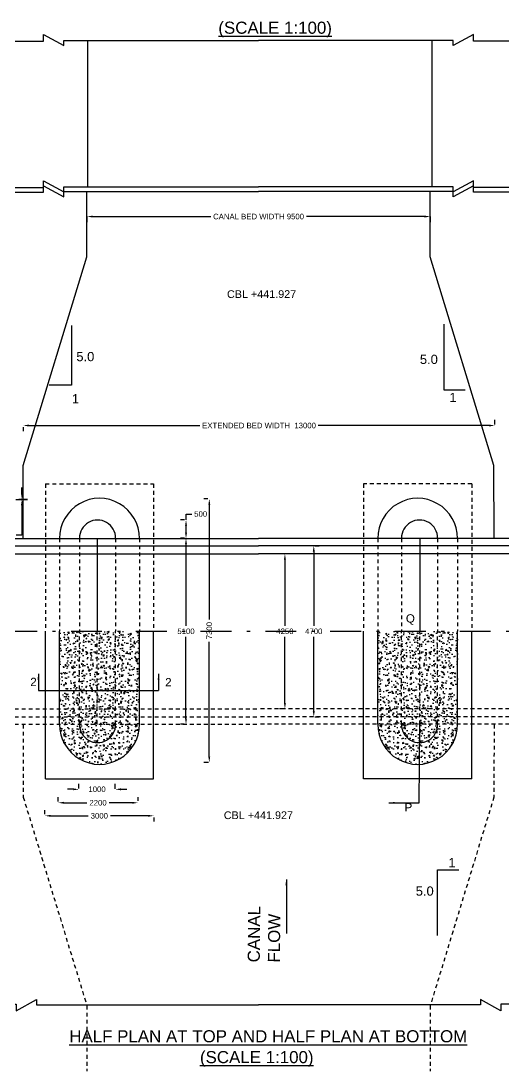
# Model space of a CAD drawing. Header units: metres. Extents: x 323 to 450, y 282 to 479.
# Drawn here: x 352.92 to 368.54, y 307.61 to 341.64 of the extents above; entities that cross this region are included whole.
import ezdxf

# ---------------------------------------------------------------- set-up
doc = ezdxf.new("R2010")
doc.units = ezdxf.units.M
doc.header["$MEASUREMENT"] = 0
doc.linetypes.add('DASHDOT', pattern=[1, 0.5, -0.25, 0, -0.25])
doc.linetypes.add('HIDDEN', pattern=[9.525, 6.35, -3.175])
for name, color, linetype in [('DIMENSION', 255, 'Continuous'), ('DRAWING', 7, 'Continuous'), ('HATCH', 7, 'Continuous'), ('TEXT', 255, 'Continuous')]:
    doc.layers.add(name, color=color, linetype=linetype)
doc.styles.get("Standard").update_dxf_attribs({"font": 'arial.ttf'})
doc.dimstyles.get("Standard").update_dxf_attribs({"dimtxt": 0.18, "dimasz": 0.1875, "dimexe": 0.18, "dimexo": 0.0625, "dimgap": 0.09, "dimtad": 0, "dimtih": 1, "dimtoh": 1, "dimdec": 4, "dimzin": 0, "dimdsep": 46, "dimtxsty": 'Standard', "dimcen": 0.09, "dimadec": 0, "dimazin": 0, "dimtfac": 1, "dimtdec": 4, "dimtofl": 0, "dimtmove": 0, "dimatfit": 3, "dimfxl": 1, "dimtolj": 1, "dimtzin": 0, "dimarcsym": 0})

# ---------------------------------------------------------------- blocks, each defined once
blk = doc.blocks.new('*D136')
at = {"layer": 'Defpoints', "color": 0, "ltscale": 0.02, "transparency": 16777216}
for p in [(355.054, 335.372), (366.184, 335.372), (366.184, 335.303)]:
    blk.add_point(p, dxfattribs=at)
at = {"layer": 'DIMENSION', "color": 0, "lineweight": -2, "ltscale": 0.02, "transparency": 16777216}
for p, q in [((355.054, 335.31), (355.054, 335.123)), ((355.242, 335.303), (359.067, 335.303)), ((365.996, 335.303), (362.171, 335.303)), ((366.184, 335.31), (366.184, 335.123))]:
    blk.add_line(p, q, dxfattribs=at)
at = {"layer": 'DIMENSION', "color": 0, "ltscale": 0.02, "transparency": 16777216}
for points in [[(355.242, 335.334), (355.242, 335.272), (355.054, 335.303)], [(365.996, 335.334), (365.996, 335.272), (366.184, 335.303)]]:
    blk.add_solid(points, dxfattribs=at)
at = {"layer": 'DIMENSION', "color": 0, "ltscale": 0.02, "transparency": 16777216, "insert": (360.619, 335.303), "char_height": 0.18, "attachment_point": 5}
blk.add_mtext('\\A1;CANAL BED WIDTH 9500', dxfattribs=at)
blk = doc.blocks.new('*D149')
at = {"layer": 'Defpoints', "color": 0, "ltscale": 0.02, "transparency": 16777216}
for p in [(352.683, 326.134), (352.791, 326.142), (352.948, 326.142)]:
    blk.add_point(p, dxfattribs=at)
at = {"layer": 'DIMENSION', "color": 0, "lineweight": -2, "ltscale": 0.02, "transparency": 16777216}
for p, q in [((352.948, 326.33), (352.948, 326.517)), ((352.746, 326.134), (353.128, 326.134)), ((352.853, 326.142), (353.128, 326.142)), ((352.948, 325.946), (352.948, 324.981)), ((352.948, 324.981), (352.761, 324.981))]:
    blk.add_line(p, q, dxfattribs=at)
at = {"layer": 'DIMENSION', "color": 0, "ltscale": 0.02, "transparency": 16777216}
for points in [[(352.917, 326.33), (352.98, 326.33), (352.948, 326.142)], [(352.917, 325.946), (352.98, 325.946), (352.948, 326.134)]]:
    blk.add_solid(points, dxfattribs=at)
at = {"layer": 'DIMENSION', "color": 0, "ltscale": 0.02, "transparency": 16777216, "insert": (352.411, 324.981), "char_height": 0.18, "attachment_point": 5}
blk.add_mtext('\\A1;1100', dxfattribs=at)
blk = doc.blocks.new('*D151')
at = {"layer": 'Defpoints', "color": 0, "ltscale": 0.02, "transparency": 16777216}
for p in [(354.798, 316.701), (355.97, 316.739), (355.97, 316.695)]:
    blk.add_point(p, dxfattribs=at)
at = {"layer": 'DIMENSION', "color": 0, "lineweight": -2, "ltscale": 0.02, "transparency": 16777216}
for p, q in [((354.798, 316.764), (354.798, 316.919)), ((355.97, 316.758), (355.97, 316.919)), ((354.611, 316.739), (354.423, 316.739)), ((356.157, 316.739), (356.345, 316.739))]:
    blk.add_line(p, q, dxfattribs=at)
at = {"layer": 'DIMENSION', "color": 0, "ltscale": 0.02, "transparency": 16777216}
for points in [[(354.611, 316.77), (354.611, 316.707), (354.798, 316.739)], [(356.157, 316.77), (356.157, 316.707), (355.97, 316.739)]]:
    blk.add_solid(points, dxfattribs=at)
at = {"layer": 'DIMENSION', "color": 0, "ltscale": 0.02, "transparency": 16777216, "insert": (355.384, 316.739), "char_height": 0.18, "attachment_point": 5}
blk.add_mtext('\\A1;1000', dxfattribs=at)
blk = doc.blocks.new('*D152')
at = {"layer": 'Defpoints', "color": 0, "ltscale": 0.02, "transparency": 16777216}
for p in [(354.119, 316.284), (356.711, 316.303), (356.711, 316.303)]:
    blk.add_point(p, dxfattribs=at)
at = {"layer": 'DIMENSION', "color": 0, "lineweight": -2, "ltscale": 0.02, "transparency": 16777216}
for p, q in [((354.119, 316.347), (354.119, 316.483)), ((354.307, 316.303), (355.055, 316.303)), ((356.524, 316.303), (355.775, 316.303)), ((356.711, 316.366), (356.711, 316.483))]:
    blk.add_line(p, q, dxfattribs=at)
at = {"layer": 'DIMENSION', "color": 0, "ltscale": 0.02, "transparency": 16777216}
for points in [[(354.307, 316.334), (354.307, 316.272), (354.119, 316.303)], [(356.524, 316.334), (356.524, 316.272), (356.711, 316.303)]]:
    blk.add_solid(points, dxfattribs=at)
at = {"layer": 'DIMENSION', "color": 0, "ltscale": 0.02, "transparency": 16777216, "insert": (355.415, 316.303), "char_height": 0.18, "attachment_point": 5}
blk.add_mtext('\\A1;2200', dxfattribs=at)
blk = doc.blocks.new('*D153')
at = {"layer": 'Defpoints', "color": 0, "ltscale": 0.02, "transparency": 16777216}
for p in [(353.69, 315.874), (357.222, 315.886), (357.222, 315.88)]:
    blk.add_point(p, dxfattribs=at)
at = {"layer": 'DIMENSION', "color": 0, "lineweight": -2, "ltscale": 0.02, "transparency": 16777216}
for p, q in [((353.69, 315.936), (353.69, 316.06)), ((353.877, 315.88), (355.097, 315.88)), ((357.034, 315.88), (355.814, 315.88)), ((357.222, 315.824), (357.222, 315.7))]:
    blk.add_line(p, q, dxfattribs=at)
at = {"layer": 'DIMENSION', "color": 0, "ltscale": 0.02, "transparency": 16777216}
for points in [[(353.877, 315.911), (353.877, 315.849), (353.69, 315.88)], [(357.034, 315.911), (357.034, 315.849), (357.222, 315.88)]]:
    blk.add_solid(points, dxfattribs=at)
at = {"layer": 'DIMENSION', "color": 0, "ltscale": 0.02, "transparency": 16777216, "insert": (355.456, 315.88), "char_height": 0.18, "attachment_point": 5}
blk.add_mtext('\\A1;3000', dxfattribs=at)
blk = doc.blocks.new('*D154')
at = {"layer": 'Defpoints', "color": 0, "ltscale": 0.02, "transparency": 16777216}
for p in [(358.267, 325.474), (358.284, 325.474), (358.3, 324.869)]:
    blk.add_point(p, dxfattribs=at)
at = {"layer": 'DIMENSION', "color": 0, "lineweight": -2, "ltscale": 0.02, "transparency": 16777216}
for p, q in [((358.221, 325.474), (358.087, 325.474)), ((358.267, 325.474), (358.267, 325.662)), ((358.267, 325.662), (358.455, 325.662)), ((358.267, 325.056), (358.267, 325.287)), ((358.238, 324.869), (358.087, 324.869))]:
    blk.add_line(p, q, dxfattribs=at)
at = {"layer": 'DIMENSION', "color": 0, "ltscale": 0.02, "transparency": 16777216}
for points in [[(358.236, 325.287), (358.298, 325.287), (358.267, 325.474)], [(358.236, 325.056), (358.298, 325.056), (358.267, 324.869)]]:
    blk.add_solid(points, dxfattribs=at)
at = {"layer": 'DIMENSION', "color": 0, "ltscale": 0.02, "transparency": 16777216, "insert": (358.743, 325.662), "char_height": 0.18, "attachment_point": 5}
blk.add_mtext('\\A1;500', dxfattribs=at)
blk = doc.blocks.new('*D155')
at = {"layer": 'Defpoints', "color": 0, "ltscale": 0.02, "transparency": 16777216}
for p in [(359.037, 326.152), (359.022, 317.612), (359.054, 317.612)]:
    blk.add_point(p, dxfattribs=at)
at = {"layer": 'DIMENSION', "color": 0, "lineweight": -2, "ltscale": 0.02, "transparency": 16777216}
for p, q in [((358.974, 326.152), (358.842, 326.152)), ((359.022, 325.965), (359.022, 322.24)), ((359.022, 317.8), (359.022, 321.524)), ((358.992, 317.612), (358.842, 317.612))]:
    blk.add_line(p, q, dxfattribs=at)
at = {"layer": 'DIMENSION', "color": 0, "ltscale": 0.02, "transparency": 16777216}
for points in [[(358.99, 325.965), (359.053, 325.965), (359.022, 326.152)], [(358.99, 317.8), (359.053, 317.8), (359.022, 317.612)]]:
    blk.add_solid(points, dxfattribs=at)
at = {"layer": 'DIMENSION', "color": 0, "ltscale": 0.02, "transparency": 16777216, "insert": (359.022, 321.882), "char_height": 0.18, "attachment_point": 5, "rotation": 90}
blk.add_mtext('\\A1;7300', dxfattribs=at)
blk = doc.blocks.new('*D156')
at = {"layer": 'Defpoints', "color": 0, "ltscale": 0.02, "transparency": 16777216}
for p in [(361.496, 324.367), (361.473, 319.352), (361.496, 319.352)]:
    blk.add_point(p, dxfattribs=at)
at = {"layer": 'DIMENSION', "color": 0, "lineweight": -2, "ltscale": 0.02, "transparency": 16777216}
for p, q in [((361.434, 324.367), (361.293, 324.367)), ((361.473, 324.179), (361.473, 322.041)), ((361.473, 319.539), (361.473, 321.677)), ((361.434, 319.352), (361.293, 319.352))]:
    blk.add_line(p, q, dxfattribs=at)
at = {"layer": 'DIMENSION', "color": 0, "ltscale": 0.02, "transparency": 16777216}
for points in [[(361.442, 324.179), (361.505, 324.179), (361.473, 324.367)], [(361.442, 319.539), (361.505, 319.539), (361.473, 319.352)]]:
    blk.add_solid(points, dxfattribs=at)
at = {"layer": 'DIMENSION', "color": 0, "ltscale": 0.02, "transparency": 16777216, "insert": (361.473, 321.859), "char_height": 0.18, "attachment_point": 5}
blk.add_mtext('\\A1;4250', dxfattribs=at)
blk = doc.blocks.new('*D157')
at = {"layer": 'Defpoints', "color": 0, "ltscale": 0.02, "transparency": 16777216}
for p in [(362.381, 324.633), (362.408, 324.633), (362.381, 319.085)]:
    blk.add_point(p, dxfattribs=at)
at = {"layer": 'DIMENSION', "color": 0, "lineweight": -2, "ltscale": 0.02, "transparency": 16777216}
for p, q in [((362.408, 324.446), (362.408, 322.041)), ((362.444, 324.633), (362.588, 324.633)), ((362.408, 319.273), (362.408, 321.677)), ((362.444, 319.085), (362.588, 319.085))]:
    blk.add_line(p, q, dxfattribs=at)
at = {"layer": 'DIMENSION', "color": 0, "ltscale": 0.02, "transparency": 16777216}
for points in [[(362.377, 324.446), (362.44, 324.446), (362.408, 324.633)], [(362.377, 319.273), (362.44, 319.273), (362.408, 319.085)]]:
    blk.add_solid(points, dxfattribs=at)
at = {"layer": 'DIMENSION', "color": 0, "ltscale": 0.02, "transparency": 16777216, "insert": (362.408, 321.859), "char_height": 0.18, "attachment_point": 5}
blk.add_mtext('\\A1;4700', dxfattribs=at)
blk = doc.blocks.new('*D158')
at = {"layer": 'Defpoints', "color": 0, "ltscale": 0.02, "transparency": 16777216}
for p in [(352.991, 328.543), (368.278, 328.529), (368.278, 328.504)]:
    blk.add_point(p, dxfattribs=at)
at = {"layer": 'DIMENSION', "color": 0, "lineweight": -2, "ltscale": 0.02, "transparency": 16777216}
for p, q in [((352.991, 328.481), (352.991, 328.349)), ((353.178, 328.529), (358.716, 328.529)), ((368.091, 328.529), (362.553, 328.529)), ((368.278, 328.567), (368.278, 328.709))]:
    blk.add_line(p, q, dxfattribs=at)
at = {"layer": 'DIMENSION', "color": 0, "ltscale": 0.02, "transparency": 16777216}
for points in [[(353.178, 328.561), (353.178, 328.498), (352.991, 328.529)], [(368.091, 328.561), (368.091, 328.498), (368.278, 328.529)]]:
    blk.add_solid(points, dxfattribs=at)
at = {"layer": 'DIMENSION', "color": 0, "ltscale": 0.02, "transparency": 16777216, "insert": (360.634, 328.529), "char_height": 0.18, "attachment_point": 5}
blk.add_mtext('\\A1;EXTENDED BED WIDTH  13000', dxfattribs=at)
blk = doc.blocks.new('*D170')
at = {"layer": 'Defpoints', "color": 0, "ltscale": 0.02, "transparency": 16777216}
for p in [(358.266, 324.874), (358.266, 318.845), (358.266, 318.845)]:
    blk.add_point(p, dxfattribs=at)
at = {"layer": 'DIMENSION', "color": 0, "lineweight": -2, "ltscale": 0.02, "transparency": 16777216}
for p, q in [((358.204, 324.874), (358.086, 324.874)), ((358.266, 324.686), (358.266, 322.041)), ((358.266, 319.033), (358.266, 321.677)), ((358.204, 318.845), (358.086, 318.845))]:
    blk.add_line(p, q, dxfattribs=at)
at = {"layer": 'DIMENSION', "color": 0, "ltscale": 0.02, "transparency": 16777216}
for points in [[(358.235, 324.686), (358.298, 324.686), (358.266, 324.874)], [(358.235, 319.033), (358.298, 319.033), (358.266, 318.845)]]:
    blk.add_solid(points, dxfattribs=at)
at = {"layer": 'DIMENSION', "color": 0, "ltscale": 0.02, "transparency": 16777216, "insert": (358.266, 321.859), "char_height": 0.18, "attachment_point": 5}
blk.add_mtext('\\A1;5100', dxfattribs=at)

msp = doc.modelspace()

# ---------------------------------------------------------------- hatches: boundary and pattern name
at = {"layer": 'HATCH', "ltscale": 0.02}
h = msp.add_hatch(dxfattribs=at)
h.set_pattern_fill('AR-CONC', color=256, scale=0.05, style=0)
h.set_pattern_definition([(50, (-224.50044, 14.78083), (0.35863009, -0.03137607), [0.0375, -0.4125]), (355, (-224.50044, 14.78083), (-0.06937567, 0.37609607), [0.03, -0.33]), (100.4514, (-224.47055, 14.77822), (0.2892547, 0.34471977), [0.0318701, -0.35057106]), (46.1842, (-224.50044, 14.88083), (0.53362052, -0.0827595), [0.05625, -0.61875]), (96.6356, (-224.45597, 14.87394), (0.46733135, 0.48705894), [0.04780514, -0.5258565]), (351.1842, (-224.50044, 14.88083), (0.46733097, 0.4870593), [0.045, -0.495]), (21, (-224.45044, 14.85583), (0.29845353, -0.20130945), [0.0375, -0.4125]), (326, (-224.45044, 14.85583), (0.12165767, 0.36257502), [0.03, -0.33]), (71.4514, (-224.42557, 14.83906), (0.42011131, 0.16126525), [0.0318701, -0.35057106]), (37.5, (-224.50044, 14.78083), (0.006079928, 0.166446927), [0, -0.326, 0, -0.335, 0, -0.33125]), (7.5, (-224.50044, 14.78083), (0.13153477, 0.197205856), [0, -0.191, 0, -0.3185, 0, -0.12625]), (327.5, (-224.61194, 14.78083), (0.266911218, -0.011277436), [0, -0.125, 0, -0.39, 0, -0.5175]), (317.5, (-224.66194, 14.78083), (0.291593085, 0.05005249), [0, -0.1625, 0, -0.259, 0, -0.3675])])
h.paths.add_polyline_path([(354.81457, 321.85932), (354.16795, 321.85932), (354.16795, 319.35173), (354.81457, 319.35173)])
h.paths.add_polyline_path([(354.81457, 319.35173), (355.39229, 319.35173), (355.39229, 321.85932), (354.81457, 321.85932)])
h.paths.add_polyline_path([(355.98517, 321.85932), (355.39229, 321.85932), (355.39229, 319.35173), (355.98517, 319.35173)])
h.paths.add_polyline_path([(355.98517, 319.35173), (356.75561, 319.35173), (356.75561, 321.85932), (355.98517, 321.85932)])
h.paths.add_polyline_path([(355.98517, 319.35173), (355.98517, 319.0853), (356.75561, 319.0853), (356.75561, 319.35173)])
h.paths.add_polyline_path([(355.98517, 319.0853), (355.98517, 318.84509), (356.75561, 318.84509), (356.75561, 319.0853)])
h.paths.add_polyline_path([(355.98517, 319.0853), (355.98517, 319.35173), (355.39229, 319.35173), (355.39229, 319.0853)])
h.paths.add_polyline_path([(355.39229, 319.0853), (355.39229, 318.84509), (355.98517, 318.84509), (355.98517, 319.0853)])
h.paths.add_polyline_path([(354.81457, 319.35173), (354.81457, 319.0853), (355.39229, 319.0853), (355.39229, 319.35173)])
h.paths.add_polyline_path([(355.39229, 318.84509), (355.39229, 319.0853), (354.81457, 319.0853), (354.81457, 318.84509)])
h.paths.add_polyline_path([(354.81457, 319.0853), (354.81457, 319.35173), (354.16795, 319.35173), (354.16795, 319.0853)])
h.paths.add_polyline_path([(354.16795, 319.0853), (354.16795, 318.84509), (354.81457, 318.84509), (354.81457, 319.0853)])
h.paths.add_polyline_path([(356.75561, 318.84509), (355.98517, 318.84509, -1.01373809), (354.81457, 318.84509), (354.16795, 318.84509, 1.00229165)])
h.paths.add_polyline_path([(354.81457, 318.84509, 1.01373809), (355.98517, 318.84509)], flags=17)
h = msp.add_hatch(dxfattribs=at)
h.set_pattern_fill('AR-CONC', color=256, scale=0.05, style=0)
h.set_pattern_definition([(130, (945.73833, 14.78083), (-0.35863009, -0.03137607), [0.0375, -0.4125]), (185, (945.73833, 14.78083), (0.06937567, 0.37609607), [0.03, -0.33]), (79.5486, (945.70844, 14.77822), (-0.2892547, 0.34471977), [0.0318701, -0.35057106]), (133.8158, (945.73833, 14.88083), (-0.53362052, -0.0827595), [0.05625, -0.61875]), (83.3644, (945.69386, 14.87394), (-0.46733135, 0.48705894), [0.04780514, -0.5258565]), (188.8158, (945.73833, 14.88083), (-0.46733097, 0.4870593), [0.045, -0.495]), (159, (945.68833, 14.85583), (-0.29845353, -0.20130945), [0.0375, -0.4125]), (214, (945.68833, 14.85583), (-0.12165767, 0.36257502), [0.03, -0.33]), (108.5486, (945.66346, 14.83906), (-0.42011131, 0.16126525), [0.0318701, -0.35057106]), (142.5, (945.73833, 14.78083), (-0.006079928, 0.166446927), [0, -0.326, 0, -0.335, 0, -0.33125]), (172.5, (945.73833, 14.78083), (-0.13153477, 0.197205856), [0, -0.191, 0, -0.3185, 0, -0.12625]), (212.5, (945.84983, 14.78083), (-0.266911218, -0.011277436), [0, -0.125, 0, -0.39, 0, -0.5175]), (222.5, (945.89983, 14.78083), (-0.291593085, 0.05005249), [0, -0.1625, 0, -0.259, 0, -0.3675])])
h.paths.add_polyline_path([(366.42332, 321.85932), (367.06994, 321.85932), (367.06994, 319.35173), (366.42332, 319.35173)])
h.paths.add_polyline_path([(365.8456, 321.85932), (366.42332, 321.85932), (366.42332, 319.35173), (365.8456, 319.35173)])
h.paths.add_polyline_path([(365.25272, 321.85932), (365.8456, 321.85932), (365.8456, 319.35173), (365.25272, 319.35173)])
h.paths.add_polyline_path([(364.48228, 321.85932), (365.25272, 321.85932), (365.25272, 319.35173), (364.48228, 319.35173)])
h.paths.add_polyline_path([(364.48228, 319.35173), (365.25272, 319.35173), (365.25272, 319.0853), (364.48228, 319.0853)])
h.paths.add_polyline_path([(364.48228, 319.0853), (365.25272, 319.0853), (365.25272, 318.84509), (364.48228, 318.84509)])
h.paths.add_polyline_path([(365.25272, 319.35173), (365.8456, 319.35173), (365.8456, 319.0853), (365.25272, 319.0853)])
h.paths.add_polyline_path([(365.25272, 319.0853), (365.8456, 319.0853), (365.8456, 318.84509), (365.25272, 318.84509)])
h.paths.add_polyline_path([(365.8456, 319.35173), (366.42332, 319.35173), (366.42332, 319.0853), (365.8456, 319.0853)])
h.paths.add_polyline_path([(365.8456, 319.0853), (366.42332, 319.0853), (366.42332, 318.84509), (365.8456, 318.84509)])
h.paths.add_polyline_path([(366.42332, 319.35173), (367.06994, 319.35173), (367.06994, 319.0853), (366.42332, 319.0853)])
h.paths.add_polyline_path([(366.42332, 319.0853), (367.06994, 319.0853), (367.06994, 318.84509), (366.42332, 318.84509)])
h.paths.add_polyline_path([(366.42332, 318.84509), (367.06994, 318.84509, -1.00229165), (364.48228, 318.84509), (365.25272, 318.84509, 1.01373809)])
h.paths.add_polyline_path([(365.25272, 318.84509), (366.42332, 318.84509, -1.01373809)], flags=17)

# ---------------------------------------------------------------- linework, layer by layer
at = {"layer": 'DIMENSION', "ltscale": 0.02}
for points in [[(366.62408, 331.8175), (366.62408, 329.6893), (367.31569, 329.6893)], [(366.41963, 311.99863), (366.41963, 314.12683), (367.11124, 314.12683)]]:
    msp.add_lwpolyline(points, dxfattribs=at)
at = {"layer": 'DRAWING', "ltscale": 0.02}
for points in [[(334.05827, 341.01879), (338.72675, 341.01879), (338.72675, 341.13673), (339.38027, 340.83711), (339.38027, 340.98692), (344.59625, 340.98692), (353.65009, 340.98692), (353.65009, 341.20019), (354.30768, 340.84285), (354.30768, 341.00663), (360.61894, 341.00663)], [(355.0749, 341.00663), (355.0749, 336.26375)], [(387.17962, 341.01879), (382.51114, 341.01879), (382.51114, 341.13673), (381.85762, 340.83711), (381.85762, 340.98692), (376.64164, 340.98692), (367.5878, 340.98692), (367.5878, 341.20019), (366.93021, 340.84285), (366.93021, 341.00663), (360.61894, 341.00663)], [(366.23266, 341.00663), (366.23266, 336.26375)], [(334.05827, 336.27591), (338.72675, 336.27591), (338.72675, 336.39385), (339.38027, 336.09423), (339.38027, 336.24404), (344.59625, 336.24404), (353.65009, 336.24404), (353.65009, 336.45731), (354.30768, 336.09997), (354.30768, 336.26375), (360.61894, 336.26375)], [(334.05827, 336.1219), (338.72675, 336.1219), (338.72675, 336.23984), (339.38027, 335.94022), (339.38027, 336.09003), (344.59625, 336.09003), (353.65009, 336.09003), (353.65009, 336.3033), (354.30768, 335.94596), (354.30768, 336.10974), (360.61894, 336.10974)], [(387.17962, 336.27591), (382.51114, 336.27591), (382.51114, 336.39385), (381.85762, 336.09423), (381.85762, 336.24404), (376.64164, 336.24404), (367.5878, 336.24404), (367.5878, 336.45731), (366.93021, 336.09997), (366.93021, 336.26375), (360.61894, 336.26375)], [(387.17962, 336.1219), (382.51114, 336.1219), (382.51114, 336.23984), (381.85762, 335.94022), (381.85762, 336.09003), (376.64164, 336.09003), (367.5878, 336.09003), (367.5878, 336.3033), (366.93021, 335.94596), (366.93021, 336.10974), (360.61894, 336.10974)], [(352.98511, 324.88647), (352.99019, 327.22931), (355.05439, 333.99401), (355.05439, 336.10974)], [(368.25278, 324.88647), (368.2477, 327.22931), (366.1835, 333.99401), (366.1835, 336.10974)], [(344.99557, 324.87354), (360.61894, 324.87354)], [(355.39229, 324.87354), (355.39229, 321.85932)], [(376.24232, 324.87354), (360.61894, 324.87354)], [(365.8456, 324.87354), (365.8456, 321.85932)], [(344.99557, 324.63333), (360.61894, 324.63333)], [(344.99557, 324.36691), (360.61894, 324.36691)], [(376.24232, 324.63333), (360.61894, 324.63333)], [(376.24232, 324.36691), (360.61894, 324.36691)], [(353.70939, 317.08237), (353.70939, 321.85932)], [(354.16795, 318.84509), (354.16795, 321.85932)], [(356.75561, 318.84509), (356.75561, 321.85932)], [(357.21715, 317.08237), (357.21715, 321.85932)], [(364.02074, 317.08237), (364.02074, 321.85932)], [(364.48228, 318.84509), (364.48228, 321.85932)], [(367.06994, 318.84509), (367.06994, 321.85932)], [(367.5285, 317.08237), (367.5285, 321.85932)], [(353.70939, 317.08237), (357.21715, 317.08237)], [(367.5285, 317.08237), (364.02074, 317.08237)], [(331.834, 309.76588), (337.84089, 309.7454), (337.84089, 309.62746), (338.4944, 309.92709), (338.4944, 309.77727), (343.71039, 309.77727), (352.76423, 309.77727), (352.76423, 309.564), (353.42182, 309.92135), (353.42182, 309.75757), (360.61894, 309.75757)], [(389.40389, 309.76588), (383.397, 309.7454), (383.397, 309.62746), (382.74349, 309.92709), (382.74349, 309.77727), (377.5275, 309.77727), (368.47366, 309.77727), (368.47366, 309.564), (367.81607, 309.92135), (367.81607, 309.75757), (360.61894, 309.75757)]]:
    msp.add_lwpolyline(points, dxfattribs=at)
at = {"layer": 'DRAWING', "linetype": 'HIDDEN', "ltscale": 0.02}
for points in [[(353.70939, 326.63626), (353.70939, 321.85932)], [(353.70939, 326.63626), (357.21715, 326.63626)], [(357.21715, 326.63626), (357.21715, 321.85932)], [(364.02074, 326.63626), (364.02074, 321.85932)], [(367.5285, 326.63626), (364.02074, 326.63626)], [(367.5285, 326.63626), (367.5285, 321.85932)], [(354.16795, 324.87354), (354.16795, 321.85932)], [(354.81457, 324.87354), (354.81457, 321.85932)], [(355.98517, 324.87354), (355.98517, 321.85932)], [(356.75561, 324.87354), (356.75561, 321.85932)], [(364.48228, 324.87354), (364.48228, 321.85932)], [(365.25272, 324.87354), (365.25272, 321.85932)], [(366.42332, 324.87354), (366.42332, 321.85932)], [(367.06994, 324.87354), (367.06994, 321.85932)], [(354.81457, 318.84509), (354.81457, 321.85932)], [(355.39229, 318.84509), (355.39229, 321.85932)], [(355.98517, 318.84509), (355.98517, 321.85932)], [(365.25272, 318.84509), (365.25272, 321.85932)], [(365.8456, 318.84509), (365.8456, 321.85932)], [(366.42332, 318.84509), (366.42332, 321.85932)], [(344.99557, 319.35173), (360.61894, 319.35173)], [(376.24232, 319.35173), (360.61894, 319.35173)], [(344.99557, 319.0853), (360.61894, 319.0853)], [(376.24232, 319.0853), (360.61894, 319.0853)], [(344.99557, 318.84509), (360.61894, 318.84509)], [(352.98511, 318.83216), (352.99019, 316.48932), (355.05439, 309.72463), (355.05439, 307.60889)], [(376.24232, 318.84509), (360.61894, 318.84509)], [(368.25278, 318.83216), (368.2477, 316.48932), (366.1835, 309.72463), (366.1835, 307.60889)]]:
    msp.add_lwpolyline(points, dxfattribs=at)
at = {"layer": 'DRAWING', "linetype": 'DASHDOT', "ltscale": 2}
msp.add_lwpolyline([(327.24145, 322.49583), (327.24145, 321.85932), (393.25555, 321.85932), (393.25555, 322.5024)], dxfattribs=at)
at = {"layer": 'DRAWING', "ltscale": 0.02}
for centre, radius, start, end in [((355.46178, 324.87651), 1.29383, 359.868848, 180.131152), ((365.77611, 324.87651), 1.29383, 359.868848, 180.131152), ((355.39987, 324.88153), 0.58535, 359.218248, 180.781752), ((365.83802, 324.88153), 0.58535, 359.218248, 180.781752), ((355.46178, 318.84213), 1.29383, 179.868848, 0.131152), ((355.39987, 318.8371), 0.58535, 179.218248, 0.781752), ((365.77611, 318.84213), 1.29383, 179.868848, 0.131152), ((365.83802, 318.8371), 0.58535, 179.218248, 0.781752)]:
    msp.add_arc(centre, radius, start, end, dxfattribs=at)
at = {"layer": 'TEXT', "ltscale": 0.02}
msp.add_lwpolyline([(354.56042, 331.76661), (354.56042, 329.84236), (353.83298, 329.84236)], dxfattribs=at)

# ---------------------------------------------------------------- texts
at = {"layer": 'DIMENSION', "ltscale": 0.02}
for s, p in [('Q', (365.39394, 322.14318)), ('2', (353.21826, 320.0844)), ('2', (357.59095, 320.07573)), ('P', (365.35036, 316.0212))]:
    msp.add_text(s, height=0.26942, dxfattribs=at).set_placement(p)
at = {"layer": 'TEXT'}
for s, height, p in [('%%U(SCALE 1:100)', 0.3919674, (359.31487, 341.22841)), ('5.0', 0.3, (354.71246, 330.61443)), ('5.0', 0.3, (365.84807, 330.52486)), ('1', 0.3, (354.56651, 329.24803)), ('1', 0.3, (366.80256, 329.28818)), ('1', 0.3, (366.77183, 314.21344)), ('5.0', 0.3, (365.71376, 313.29127)), ('%%UHALF PLAN AT TOP AND HALF PLAN AT BOTTOM', 0.3919674, (354.48312, 308.53875)), ('%%U(SCALE 1:100)', 0.3919674, (358.71906, 307.86318))]:
    msp.add_text(s, height=height, dxfattribs=at).set_placement(p)
for p in [(359.59586, 332.66378), (359.49252, 315.77389)]:
    msp.add_text('CBL +441.927', height=0.25, rotation=0.04695, dxfattribs=at).set_placement(p)
at = {"layer": 'TEXT', "insert": (360.26515, 311.13168), "char_height": 0.3919674, "width": 1.9146351, "attachment_point": 1, "rotation": 89.466563}
msp.add_mtext('  CANAL FLOW', dxfattribs=at)

# ---------------------------------------------------------------- dimensions: what is measured, and where the dimension line sits
at = {"layer": 'DIMENSION', "ltscale": 0.02}
for base, p1, p2, text, picture, middle in [((366.1835, 335.30321), (355.05439, 335.3721), (366.1835, 335.3721), 'CANAL BED WIDTH 9500', '*D136', (360.61894, 335.30321)), ((368.27833, 328.52944), (352.99059, 328.54305), (368.27833, 328.5043), 'EXTENDED BED WIDTH  13000', '*D158', (360.63446, 328.52944)), ((355.96973, 316.73861), (354.79849, 316.70127), (355.96973, 316.69505), '1000', '*D151', (355.38411, 316.73861)), ((356.7111, 316.303), (354.11942, 316.28433), (356.7111, 316.303), '2200', '*D152', (355.41526, 316.303)), ((357.22197, 315.87984), (353.68955, 315.87362), (357.22197, 315.88607), '3000', '*D153', (355.45576, 315.87984))]:
    dim = msp.add_linear_dim(base=base, p1=p1, p2=p2, text=text, dimstyle='Standard', dxfattribs=at)
    dim.commit()
    dim.dimension.update_dxf_attribs({"geometry": picture, "text_midpoint": middle})
dim = msp.add_linear_dim(base=(352.94829, 326.14208), p1=(352.68303, 326.1339), p2=(352.79068, 326.14208), angle=90, text='1100', dimstyle='Standard', dxfattribs=at)
dim.commit()
dim.dimension.update_dxf_attribs({"geometry": '*D149', "text_midpoint": (352.4108, 324.98057), "dimtype": 160})
dim = msp.add_linear_dim(base=(359.02159, 317.61204), p1=(359.03661, 326.15228), p2=(359.05412, 317.61204), angle=90, text='7300', dimstyle='Standard', dxfattribs=at)
dim.commit()
dim.dimension.update_dxf_attribs({"geometry": '*D155', "text_midpoint": (359.02159, 321.88216), "text_rotation": 90})
for base, p1, p2, text, picture, middle in [((358.26718, 325.4743), (358.3001, 324.86875), (358.28363, 325.4743), '500', '*D154', (358.74322, 325.6618)), ((358.26638, 318.84509), (358.26638, 324.87354), (358.26638, 318.84509), '5100', '*D170', (358.26638, 321.85932)), ((361.47333, 319.35173), (361.49647, 324.36691), (361.49647, 319.35173), '4250', '*D156', (361.47333, 321.85932)), ((362.40845, 324.63333), (362.38141, 319.0853), (362.38141, 324.63333), '4700', '*D157', (362.40845, 321.85932))]:
    dim = msp.add_linear_dim(base=base, p1=p1, p2=p2, angle=90, text=text, dimstyle='Standard', dxfattribs=at)
    dim.commit()
    dim.dimension.update_dxf_attribs({"geometry": picture, "text_midpoint": middle})

# ---------------------------------------------------------------- leaders
for points in [[(353.48086, 320.47791), (353.48086, 319.94298), (357.3788, 319.94298)], [(357.377, 320.48133), (357.3788, 319.94298)], [(364.84513, 316.30116), (365.82787, 316.30116), (365.8456, 318.84509)], [(361.51934, 313.81936), (361.51934, 312.06966)]]:
    msp.add_leader(points, dimstyle='Standard', override={"dimgap": 0.09, "dimtad": 0}, dxfattribs=at)

doc.saveas('drawing.dxf')
